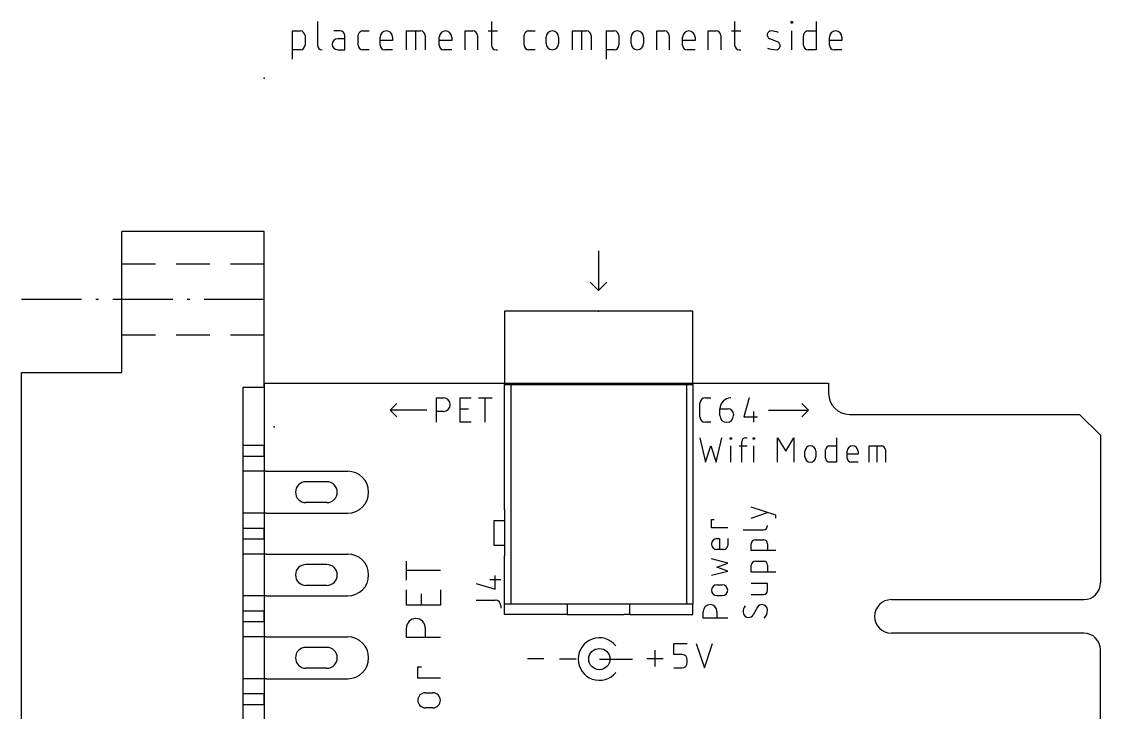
# Model space of a CAD drawing. Extents: x -11.6 to 40, y -7.2 to 71.3.
# Drawn here: x -11.6 to 40, y 38.2 to 71.3 of the extents above; entities that cross this region are included whole.
import ezdxf

# ---------------------------------------------------------------- set-up
doc = ezdxf.new("R2010")
doc.units = 0
for name, color, linetype in [('20', 30, 'CONTINUOUS'), ('21', 253, 'CONTINUOUS'), ('23', 7, 'CONTINUOUS'), ('25', 253, 'CONTINUOUS'), ('51', 253, 'CONTINUOUS'), ('52', 253, 'CONTINUOUS')]:
    doc.layers.add(name, color=color, linetype=linetype)

msp = doc.modelspace()

# ---------------------------------------------------------------- linework, layer by layer
at = {"layer": '20'}
for p, q in [((0, 54), (0, 0)), ((0, 54), (27, 54)), ((27, 54), (27, 53.5)), ((28, 52.5), (39, 52.5)), ((39, 52.5), (40, 51.5)), ((40, 51.5), (40, 44.44)), ((30, 43.64), (39.2, 43.64)), ((39.2, 42.04), (30, 42.04)), ((40, 8.8), (40, 41.24))]:
    msp.add_line(p, q, dxfattribs=at)
for centre, radius, start, end in [((28, 53.5), 1, 180, 270), ((39.2, 44.44), 0.8, 270, 0), ((30, 42.84), 0.8, 90, 180), ((30, 42.84), 0.8, 180, 270), ((39.2, 41.24), 0.8, 0, 90)]:
    msp.add_arc(centre, radius, start, end, dxfattribs=at)
at = {"layer": '21'}
for p, q in [((2.5485, 71.2851), (2.5485, 70.1633)), ((10.8694, 71.2851), (10.8694, 70.1633)), ((22.5046, 71.2851), (22.5046, 70.1633)), ((25.2019, 71.2103), (25.2019, 71.2851)), ((25.2019, 71.2851), (25.2767, 71.2851)), ((25.2767, 71.2103), (25.2019, 71.2103)), ((25.2767, 71.2851), (25.2767, 71.2103)), ((26.3968, 71.2851), (26.3968, 69.9389)), ((1.3589, 69.4902), (1.3589, 70.8364)), ((1.3589, 70.8364), (1.7328, 70.8364)), ((3.632, 70.8364), (3.3329, 70.8364)), ((4.725, 70.8364), (5.0241, 70.8364)), ((6.813, 69.9389), (6.813, 70.8364)), ((6.813, 70.8364), (7.4861, 70.8364)), ((7.2617, 69.9389), (7.2617, 70.8364)), ((9.609, 69.9389), (9.609, 70.8364)), ((9.609, 70.8364), (9.983, 70.8364)), ((10.7198, 70.8364), (11.1685, 70.8364)), ((12.6643, 70.8364), (12.9635, 70.8364)), ((14.7524, 69.9389), (14.7524, 70.8364)), ((14.7524, 70.8364), (15.4255, 70.8364)), ((15.2011, 69.9389), (15.2011, 70.8364)), ((16.3706, 69.4902), (16.3706, 70.8364)), ((16.3706, 70.8364), (16.7446, 70.8364)), ((18.7804, 69.9389), (18.7804, 70.8364)), ((18.7804, 70.8364), (19.1543, 70.8364)), ((21.2443, 69.9389), (21.2443, 70.8364)), ((21.2443, 70.8364), (21.6182, 70.8364)), ((22.355, 70.8364), (22.8038, 70.8364)), ((25.2393, 69.9389), (25.2393, 70.8364)), ((26.0229, 70.8364), (26.3968, 70.8364)), ((1.9572, 70.612), (1.9572, 70.1633)), ((3.8564, 70.4624), (3.5199, 70.4624)), ((3.8564, 69.9389), (3.8564, 70.612)), ((4.5006, 70.1633), (4.5006, 70.612)), ((5.5481, 70.1633), (5.5481, 70.5372)), ((6.1464, 70.3876), (5.5481, 70.3876)), ((6.1464, 70.5372), (6.1464, 70.3876)), ((7.7105, 70.612), (7.7105, 69.9389)), ((8.3771, 70.1633), (8.3771, 70.5372)), ((8.9754, 70.3876), (8.3771, 70.3876)), ((8.9754, 70.5372), (8.9754, 70.3876)), ((10.2074, 70.612), (10.2074, 69.9389)), ((12.44, 70.1633), (12.44, 70.612)), ((13.4875, 70.2381), (13.4875, 70.5372)), ((14.0858, 70.5372), (14.0858, 70.2381)), ((15.6498, 70.612), (15.6498, 69.9389)), ((16.969, 70.612), (16.969, 70.1633)), ((17.5484, 70.2381), (17.5484, 70.5372)), ((18.1467, 70.5372), (18.1467, 70.2381)), ((19.3787, 70.612), (19.3787, 69.9389)), ((20.0123, 70.1633), (20.0123, 70.5372)), ((20.6106, 70.3876), (20.0123, 70.3876)), ((20.6106, 70.5372), (20.6106, 70.3876)), ((21.8426, 70.612), (21.8426, 69.9389)), ((24.5594, 70.3128), (24.1854, 70.4624)), ((25.7985, 70.1633), (25.7985, 70.612)), ((27.0391, 70.1633), (27.0391, 70.5372)), ((27.6374, 70.3876), (27.0391, 70.3876)), ((27.6374, 70.5372), (27.6374, 70.3876)), ((1.7328, 69.9389), (1.3589, 69.9389)), ((3.5199, 69.9389), (3.8564, 69.9389)), ((5.0241, 69.9389), (4.725, 69.9389)), ((6.1464, 69.9389), (5.7725, 69.9389)), ((8.9754, 69.9389), (8.6014, 69.9389)), ((11.0937, 69.9389), (11.1685, 69.9389)), ((12.9635, 69.9389), (12.6643, 69.9389)), ((16.7446, 69.9389), (16.3706, 69.9389)), ((20.6106, 69.9389), (20.2367, 69.9389)), ((22.729, 69.9389), (22.8038, 69.9389)), ((26.3968, 69.9389), (26.0229, 69.9389)), ((27.6374, 69.9389), (27.2635, 69.9389)), ((0, 61.25), (-6.8, 61.25)), ((-6.8, 59.7), (-6.8, 61.25)), ((0, 59.7), (0, 61.25)), ((16, 60.3287), (16, 58.4288)), ((-6.8, 56.3), (-6.8, 59.7)), ((-6.8, 59.7), (-5.2, 59.7)), ((-4.2, 59.7), (-2.6, 59.7)), ((-1.6, 59.7), (0, 59.7)), ((0, 58), (0, 59.7)), ((16, 58.4288), (15.6, 58.8287)), ((16, 58.4288), (16.4, 58.8287)), ((-8.7333, 58), (-11.6, 58)), ((-7.9147, 58), (-8.052, 58)), ((-4.3667, 58), (-7.2333, 58)), ((-3.548, 58), (-3.6853, 58)), ((0, 58), (-2.8667, 58)), ((0, 56.3), (0, 58)), ((20.5, 57.4288), (11.5, 57.4288)), ((11.5, 57.4288), (11.5, 53.9288)), ((20.5, 53.9288), (20.5, 57.4288)), ((-6.8, 54.5), (-6.8, 56.3)), ((-6.8, 56.3), (-5.2, 56.3)), ((-4.2, 56.3), (-2.6, 56.3)), ((-1.6, 56.3), (0, 56.3)), ((0, 53.8), (0, 56.3)), ((-11.6, -0.5), (-11.6, 54.5)), ((-11.6, 54.5), (-6.8, 54.5)), ((-1, 0.2), (-1, 53.8)), ((-1, 53.8), (0, 53.8)), ((11.5, 53.9288), (11.8, 53.9288)), ((11.5, 47.9288), (11.5, 53.9288)), ((11.8, 53.9288), (20.2, 53.9288)), ((11.8, 53.9288), (11.8, 47.7288)), ((20.2, 53.9288), (20.5, 53.9288)), ((20.2, 53.9288), (20.2, 43.4288)), ((20.5, 53.9288), (20.5, 43.4288)), ((0, 51.01), (-1, 51.01)), ((0, 50.51), (0, 51.01)), ((-1, 50.51), (0, 50.51)), ((0.1, 49.78), (-1, 49.78)), ((0.1, 47.78), (-1, 47.78)), ((0, 47.05), (-1, 47.05)), ((0, 46.55), (0, 47.05)), ((-1, 46.55), (0, 46.55)), ((11.8, 45.9288), (11.8, 43.4288)), ((0.1, 45.82), (-1, 45.82)), ((11.5, 43.4288), (11.5, 45.7288)), ((0.1, 43.82), (-1, 43.82)), ((11.8, 43.4288), (11.5, 43.4288)), ((11.5, 42.9288), (11.5, 43.4288)), ((14.5, 43.4288), (11.8, 43.4288)), ((14.8, 43.4288), (14.5, 43.4288)), ((14.5, 43.4288), (14.5, 42.9288)), ((17.5, 43.4288), (17.2, 43.4288)), ((20.2, 43.4288), (17.5, 43.4288)), ((17.5, 42.9288), (17.5, 43.4288)), ((20.5, 43.4288), (20.2, 43.4288)), ((20.5, 42.9288), (20.5, 43.4288)), ((0, 43.09), (-1, 43.09)), ((0, 42.59), (0, 43.09)), ((14.5, 42.9288), (11.5, 42.9288)), ((14.5, 42.9288), (14.8, 42.9288)), ((17.5, 42.9288), (17.2, 42.9288)), ((17.5, 42.9288), (20.5, 42.9288)), ((-1, 42.59), (0, 42.59)), ((0.1, 41.86), (-1, 41.86)), ((0.1, 39.86), (-1, 39.86)), ((0, 39.13), (-1, 39.13)), ((0, 38.63), (0, 39.13)), ((-1, 38.63), (0, 38.63))]:
    msp.add_line(p, q, dxfattribs=at)
for centre, radius, start, end in [((1.7328, 70.612), 0.2244, 0, 90), ((3.632, 70.612), 0.2244, 0, 90), ((4.725, 70.612), 0.2244, 89.9992, 180), ((5.8473, 70.5372), 0.2992, 0, 180), ((7.4861, 70.612), 0.2244, 0, 90), ((8.6762, 70.5372), 0.2992, 0, 180), ((9.983, 70.612), 0.2244, 0, 90), ((12.6643, 70.612), 0.2244, 89.9992, 180), ((13.7866, 70.5372), 0.2992, 0, 180), ((15.4255, 70.612), 0.2244, 0, 90), ((16.7446, 70.612), 0.2244, 0, 90), ((17.8475, 70.5372), 0.2992, 0, 180), ((19.1543, 70.612), 0.2244, 0, 90), ((20.3115, 70.5372), 0.2992, 0, 180), ((21.6182, 70.612), 0.2244, 0, 90), ((24.2574, 70.6425), 0.1939, 89.181, 248.1986), ((24.2481, 69.9871), 0.8493, 65.7609, 89.181), ((26.0229, 70.612), 0.2244, 89.9992, 180), ((27.3382, 70.5372), 0.2992, 0, 180), ((3.5199, 70.2007), 0.2618, 90, 270), ((13.7866, 70.2381), 0.2992, 180, 0), ((17.8475, 70.2381), 0.2992, 180, 0), ((24.4874, 70.1328), 0.1939, 269.181, 68.1986), ((1.7328, 70.1633), 0.2244, 270.0008, 0), ((2.7729, 70.1633), 0.2244, 180, 270), ((4.725, 70.1633), 0.2244, 180, 270), ((5.7725, 70.1633), 0.2244, 180, 270), ((8.6014, 70.1633), 0.2244, 180, 270), ((11.0937, 70.1633), 0.2244, 180, 270), ((12.6643, 70.1633), 0.2244, 180, 270), ((16.7446, 70.1633), 0.2244, 270.0008, 0), ((20.2367, 70.1633), 0.2244, 180, 270), ((22.729, 70.1633), 0.2244, 180, 270), ((24.5027, 71.2072), 1.2684, 250.2096, 269.181), ((26.0229, 70.1633), 0.2244, 180, 270), ((27.2635, 70.1633), 0.2244, 180, 270)]:
    msp.add_arc(centre, radius, start, end, dxfattribs=at)
at = {"layer": '23'}
for p in [(0, 68.58), (16, 57.4288), (0.4763, 51.9113)]:
    msp.add_point(p, dxfattribs=at)
at = {"layer": '25'}
for p, q in [((8.2515, 52.1208), (8.2515, 53.2892)), ((8.2515, 53.2892), (8.576, 53.2892)), ((9.3798, 52.1208), (9.3798, 53.2892)), ((9.3798, 53.2892), (9.8991, 53.2892)), ((10.2538, 53.2892), (10.903, 53.2892)), ((10.5784, 52.1208), (10.5784, 53.2892)), ((21.1067, 53.2892), (21.3663, 53.2892)), ((23.2055, 53.2892), (22.9459, 52.3804)), ((6.0325, 52.705), (6.35, 53.0225)), ((7.7788, 52.705), (6.0325, 52.705)), ((6.0325, 52.705), (6.35, 52.3875)), ((8.576, 52.6401), (8.2515, 52.6401)), ((9.3798, 52.7699), (9.7693, 52.7699)), ((20.847, 52.3804), (20.847, 53.0296)), ((21.8029, 52.7699), (22.1923, 52.7699)), ((21.8029, 52.4454), (21.8029, 52.7699)), ((23.4002, 52.6401), (23.4002, 52.1208)), ((24.13, 52.705), (26.035, 52.705)), ((26.035, 52.705), (25.7175, 53.0225)), ((26.035, 52.705), (25.7175, 52.3875)), ((9.8991, 52.1208), (9.3798, 52.1208)), ((21.3663, 52.1208), (21.1067, 52.1208)), ((22.452, 52.5103), (22.452, 52.4454)), ((22.9459, 52.3804), (23.595, 52.3804)), ((20.847, 51.3842), (21.1067, 50.2158)), ((21.626, 50.2158), (21.8856, 51.3842)), ((22.2864, 51.3193), (22.2864, 51.3842)), ((22.2864, 51.3842), (22.3513, 51.3842)), ((22.3513, 51.3193), (22.2864, 51.3193)), ((22.3513, 51.3842), (22.3513, 51.3193)), ((22.8457, 50.2158), (22.8457, 51.1895)), ((23.0405, 51.3842), (23.1054, 51.3842)), ((23.3913, 51.3193), (23.3913, 51.3842)), ((23.3913, 51.3842), (23.4562, 51.3842)), ((23.4562, 51.3193), (23.3913, 51.3193)), ((23.4562, 51.3842), (23.4562, 51.3193)), ((24.5583, 50.2158), (24.5583, 51.3842)), ((24.5583, 51.3842), (24.9477, 50.7351)), ((24.9477, 50.7351), (25.3372, 51.3842)), ((25.3372, 51.3842), (25.3372, 50.2158)), ((27.3732, 51.3842), (27.3732, 50.2158)), ((21.1067, 50.2158), (21.3663, 50.9947)), ((21.3663, 50.9947), (21.626, 50.2158)), ((22.3188, 50.2158), (22.3188, 50.9947)), ((22.7159, 50.9947), (23.1054, 50.9947)), ((23.4237, 50.2158), (23.4237, 50.9947)), ((25.8692, 50.4754), (25.8692, 50.7351)), ((26.3885, 50.7351), (26.3885, 50.4754)), ((26.8539, 50.4105), (26.8539, 50.8)), ((27.0486, 50.9947), (27.3732, 50.9947)), ((27.8885, 50.4105), (27.8885, 50.7351)), ((28.4078, 50.6053), (27.8885, 50.6053)), ((28.4078, 50.7351), (28.4078, 50.6053)), ((28.9398, 50.2158), (28.9398, 50.9947)), ((28.9398, 50.9947), (29.524, 50.9947)), ((29.3292, 50.2158), (29.3292, 50.9947)), ((29.7187, 50.8), (29.7187, 50.2158)), ((27.3732, 50.2158), (27.0486, 50.2158)), ((28.4078, 50.2158), (28.0832, 50.2158)), ((24.4687, 47.6737), (23.3003, 48.0631)), ((23.3003, 47.5438), (24.0792, 47.8035)), ((24.4687, 47.5438), (24.4687, 47.6737)), ((21.3953, 47.0764), (21.3953, 47.4658)), ((21.3953, 47.4658), (21.5251, 47.4658)), ((22.1742, 47.0764), (21.3953, 47.0764)), ((22.9108, 46.9873), (23.8845, 46.9873)), ((21.6549, 46.5603), (21.7847, 46.5603)), ((21.7847, 46.5603), (21.7847, 46.041)), ((22.1742, 46.5603), (22.1742, 46.2358)), ((23.495, 46.5069), (23.8845, 46.5069)), ((21.9795, 46.041), (21.6549, 46.041)), ((23.3003, 45.9876), (23.3003, 46.3122)), ((24.4687, 45.9876), (23.3003, 45.9876)), ((24.0792, 46.3122), (24.0792, 45.9876)), ((6.8072, 44.5758), (6.8072, 45.4789)), ((22.1742, 45.3905), (21.3953, 45.5852)), ((23.495, 45.4782), (23.8845, 45.4782)), ((8.4328, 45.0274), (6.8072, 45.0274)), ((21.3953, 44.8063), (22.1742, 45.001)), ((21.6549, 45.1958), (22.1742, 45.3905)), ((22.1742, 45.001), (21.6549, 45.1958)), ((23.3003, 44.9589), (23.3003, 45.2835)), ((24.4687, 44.9589), (23.3003, 44.9589)), ((24.0792, 45.2835), (24.0792, 44.9589)), ((10.1483, 44.4085), (11.0571, 44.1489)), ((10.7974, 44.6032), (11.3167, 44.6032)), ((11.0571, 44.1489), (11.0571, 44.798)), ((24.0792, 44.4055), (23.3003, 44.4055)), ((24.0792, 44.081), (24.0792, 44.4055)), ((6.8072, 43.3804), (6.8072, 44.1029)), ((7.5297, 43.3804), (7.5297, 43.9223)), ((8.4328, 44.1029), (8.4328, 43.3804)), ((21.6549, 44.3505), (21.9146, 44.3505)), ((23.3003, 43.8863), (23.8845, 43.8863)), ((8.4328, 43.3804), (6.8072, 43.3804)), ((10.1483, 43.6215), (11.0571, 43.6215)), ((11.3167, 43.3619), (11.3167, 43.2321)), ((21.9146, 43.8312), (21.6549, 43.8312)), ((21.0058, 42.7546), (21.0058, 43.0791)), ((21.6549, 43.0791), (21.6549, 42.7546)), ((23.5924, 43.2738), (23.3976, 42.9168)), ((22.1742, 42.7546), (21.0058, 42.7546)), ((6.8072, 41.8354), (6.8072, 42.287)), ((8.4328, 41.8354), (6.8072, 41.8354)), ((7.7103, 42.287), (7.7103, 41.8354)), ((19.5912, 41.0224), (19.5912, 41.5417)), ((19.5912, 41.5417), (20.2403, 41.5417)), ((20.6692, 41.5417), (21.0587, 40.3733)), ((21.0587, 40.3733), (21.4482, 41.5417)), ((12.5921, 40.8277), (13.371, 40.8277)), ((14.9225, 40.7988), (14.1288, 40.7988)), ((16.0338, 40.7988), (17.6212, 40.7988)), ((18.3071, 40.8277), (19.086, 40.8277)), ((18.6965, 40.4382), (18.6965, 41.2171)), ((19.9806, 41.0224), (19.5912, 41.0224)), ((7.3491, 39.881), (7.3491, 40.4229)), ((7.3491, 40.4229), (7.5297, 40.4229)), ((19.5912, 40.3733), (19.9806, 40.3733)), ((20.2403, 40.6329), (20.2403, 40.7628)), ((8.4328, 39.881), (7.3491, 39.881)), ((7.7103, 39.1882), (8.0716, 39.1882)), ((8.0716, 38.4657), (7.7103, 38.4657))]:
    msp.add_line(p, q, dxfattribs=at)
msp.add_circle((16.0338, 40.7988), 0.508, dxfattribs=at)
for centre, radius, start, end in [((8.576, 52.9646), 0.3246, 270, 90), ((21.1067, 53.0296), 0.2596, 90.0007, 180), ((22.3222, 52.7699), 0.5193, 90.0003, 180), ((22.1923, 52.5103), 0.2596, 0, 90), ((21.1067, 52.3804), 0.2596, 180, 270), ((22.1274, 52.4454), 0.3246, 180, 0), ((23.0405, 51.1895), 0.1947, 90.0009, 180), ((26.1288, 50.7351), 0.2596, 0, 180), ((27.0486, 50.8), 0.1947, 90, 180), ((28.1481, 50.7351), 0.2596, 0, 180), ((29.524, 50.8), 0.1947, 0, 90), ((26.1288, 50.4754), 0.2596, 180, 0), ((27.0486, 50.4105), 0.1947, 180, 270), ((28.0832, 50.4105), 0.1947, 180, 270), ((23.8845, 47.182), 0.1947, 270, 0), ((21.6549, 46.3007), 0.2596, 90, 270), ((23.495, 46.3122), 0.1947, 90.0009, 180), ((23.8845, 46.3122), 0.1947, 0, 90), ((21.9795, 46.2358), 0.1947, 270, 0), ((23.495, 45.2835), 0.1947, 90.0009, 180), ((23.8845, 45.2835), 0.1947, 0, 90), ((21.6549, 44.0909), 0.2596, 90, 270), ((21.9146, 44.0909), 0.2596, 270, 90), ((23.8845, 44.081), 0.1947, 270, 0), ((11.0571, 43.3619), 0.2596, 0, 90), ((21.3304, 43.0791), 0.3246, 0, 180), ((23.8196, 43.14), 0.2637, 90.0001, 149.4899), ((23.8196, 43.144), 0.2596, 0, 90), ((23.3976, 43.0466), 0.4868, 143.1294, 180), ((23.1704, 43.0466), 0.2596, 180, 270), ((23.1704, 43.0507), 0.2637, 269.9998, 329.4902), ((23.5307, 43.144), 0.5485, 314.761, 359.9999), ((7.2588, 42.287), 0.4516, 0, 180), ((16.0338, 40.7988), 1.0165, 38.6598, 321.3402), ((19.9806, 40.7628), 0.2596, 0, 90), ((19.9806, 40.6329), 0.2596, 270, 0), ((7.7103, 38.827), 0.3612, 90, 270), ((8.0716, 38.827), 0.3612, 270, 90)]:
    msp.add_arc(centre, radius, start, end, dxfattribs=at)
at = {"layer": '51'}
for p, q in [((0.1, 49.78), (4, 49.78)), ((3, 49.28), (2, 49.28)), ((3, 48.28), (2, 48.28)), ((0.1, 47.78), (4, 47.78)), ((11.5, 47.9288), (11.5, 47.4288)), ((11.8, 47.7288), (11.8, 45.9288)), ((11, 46.2288), (11, 47.4288)), ((11, 47.4288), (11.5, 47.4288)), ((11.5, 47.4288), (11.5, 46.2288)), ((11.5, 46.2288), (11, 46.2288)), ((11.5, 46.2288), (11.5, 45.7288)), ((0.1, 45.82), (4, 45.82)), ((3, 45.32), (2, 45.32)), ((3, 44.32), (2, 44.32)), ((0.1, 43.82), (4, 43.82)), ((17.2, 43.4288), (14.8, 43.4288)), ((14.8, 42.9288), (17.2, 42.9288)), ((0.1, 41.86), (4, 41.86)), ((3, 41.36), (2, 41.36)), ((3, 40.36), (2, 40.36)), ((0.1, 39.86), (4, 39.86))]:
    msp.add_line(p, q, dxfattribs=at)
for centre, radius, start, end in [((4, 48.78), 1, 270, 90), ((2, 48.78), 0.5, 90, 270), ((3, 48.78), 0.5, 270, 90), ((4, 44.82), 1, 270, 90), ((2, 44.82), 0.5, 90, 270), ((3, 44.82), 0.5, 270, 90), ((4, 40.86), 1, 270, 90), ((2, 40.86), 0.5, 90, 270), ((3, 40.86), 0.5, 270, 90)]:
    msp.add_arc(centre, radius, start, end, dxfattribs=at)
at = {"layer": '52'}
for p, q in [((0.1, 49.78), (4, 49.78)), ((3, 49.28), (2, 49.28)), ((3, 48.28), (2, 48.28)), ((0.1, 47.78), (4, 47.78)), ((0.1, 45.82), (4, 45.82)), ((3, 45.32), (2, 45.32)), ((3, 44.32), (2, 44.32)), ((0.1, 43.82), (4, 43.82)), ((0.1, 41.86), (4, 41.86)), ((3, 41.36), (2, 41.36)), ((3, 40.36), (2, 40.36)), ((0.1, 39.86), (4, 39.86))]:
    msp.add_line(p, q, dxfattribs=at)
for centre, radius, start, end in [((4, 48.78), 1, 270, 90), ((2, 48.78), 0.5, 90, 270), ((3, 48.78), 0.5, 270, 90), ((4, 44.82), 1, 270, 90), ((2, 44.82), 0.5, 90, 270), ((3, 44.82), 0.5, 270, 90), ((4, 40.86), 1, 270, 90), ((2, 40.86), 0.5, 90, 270), ((3, 40.86), 0.5, 270, 90)]:
    msp.add_arc(centre, radius, start, end, dxfattribs=at)

doc.saveas('drawing.dxf')
